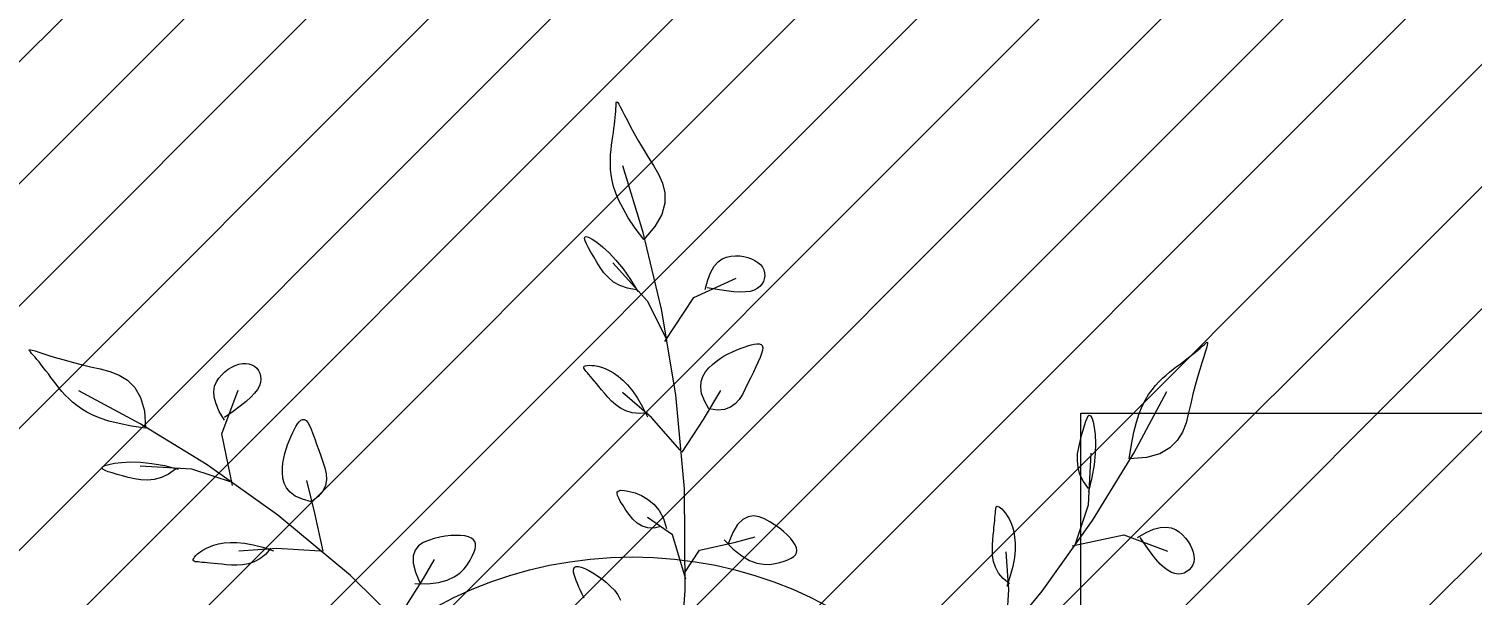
# Model space of a CAD drawing. Header units: centimetres. Extents: x -26724 to 60145, y -23645 to 6771.
# Drawn here: x -14951 to -14844.8, y 1710.5 to 1752.1 of the extents above; entities that cross this region are included whole.
import ezdxf

# ---------------------------------------------------------------- set-up
doc = ezdxf.new("R2010")
doc.units = ezdxf.units.CM
doc.linetypes.add('AUSGEZOGEN', pattern=[0])
doc.linetypes.add('PUNKT2_S9', pattern=[0.35, 0.15, -0.1, 0, -0.1])
doc.layers.add('3.IZGLED 2', color=7, linetype='Continuous', lineweight=9, true_color=0x4a4a4a)
doc.layers.add('4.KOTE', color=88, linetype='Continuous', lineweight=15)
doc.layers.add('Moebel', color=252, linetype='PUNKT2_S9', lineweight=13)
doc.styles.get("Standard").update_dxf_attribs({"font": 'calibri.ttf'})
doc.dimstyles.new('ja 1 50', dxfattribs={"dimtxt": 10, "dimasz": 5, "dimexe": 5, "dimexo": 5, "dimgap": 1, "dimtad": 1, "dimdec": 0, "dimtxsty": 'Standard', "dimblk": 'ARCHTICK', "dimcen": 2.5, "dimclrd": 256, "dimclrt": 7, "dimadec": 0, "dimazin": 0, "dimtfac": 1, "dimtdec": 0, "dimtix": 1, "dimtmove": 1, "dimatfit": 3, "dimldrblk": 'ARCHTICK', "dimfxl": 10, "dimfxlon": 1, "dimlwd": 0, "dimlwe": 9, "dimarcsym": 0})

# ---------------------------------------------------------------- blocks, each defined once
blk = doc.blocks.new('ggggt')
at = {"layer": 'Moebel', "color": 91, "linetype": 'AUSGEZOGEN', "lineweight": 18, "transparency": 33554687}
for p, q in [((1566.55, 2053.68, 13.5), (1566.56, 2053.78, 13.5)), ((1566.56, 2053.78, 13.5), (1566.58, 2053.84, 13.5)), ((1566.58, 2053.84, 13.5), (1566.61, 2053.85, 13.5)), ((1566.61, 2053.85, 13.5), (1566.67, 2053.79, 13.5)), ((1566.67, 2053.79, 13.5), (1566.74, 2053.67, 13.5)), ((1566.46, 2052.45, 13.5), (1566.49, 2052.71, 13.5)), ((1566.49, 2052.71, 13.5), (1566.51, 2052.95, 13.5)), ((1566.51, 2052.95, 13.5), (1566.53, 2053.17, 13.5)), ((1566.53, 2053.17, 13.5), (1566.54, 2053.36, 13.5)), ((1566.54, 2053.36, 13.5), (1566.55, 2053.54, 13.5)), ((1566.55, 2053.54, 13.5), (1566.55, 2053.68, 13.5)), ((1566.74, 2053.67, 13.5), (1566.85, 2053.48, 13.5)), ((1566.85, 2053.48, 13.5), (1566.99, 2053.21, 13.5)), ((1566.99, 2053.21, 13.5), (1567.17, 2052.88, 13.5)), ((1567.17, 2052.88, 13.5), (1567.38, 2052.47, 13.5)), ((1566.3, 2051.29, 13.5), (1566.35, 2051.6, 13.5)), ((1566.35, 2051.6, 13.5), (1566.39, 2051.89, 13.5)), ((1566.39, 2051.89, 13.5), (1566.43, 2052.18, 13.5)), ((1566.43, 2052.18, 13.5), (1566.46, 2052.45, 13.5)), ((1567.38, 2052.47, 13.5), (1567.62, 2052.01, 13.5)), ((1567.62, 2052.01, 13.5), (1567.89, 2051.51, 13.5)), ((1566.18, 2050.32, 13.5), (1566.22, 2050.66, 13.5)), ((1566.22, 2050.66, 13.5), (1566.26, 2050.98, 13.5)), ((1566.26, 2050.98, 13.5), (1566.3, 2051.29, 13.5)), ((1567.89, 2051.51, 13.5), (1568.2, 2050.97, 13.5)), ((1568.2, 2050.97, 13.5), (1568.54, 2050.39, 13.5)), ((1566.13, 2049.63, 13.5), (1566.15, 2049.98, 13.5)), ((1566.13, 2049.26, 13.5), (1566.13, 2049.63, 13.5)), ((1566.15, 2049.98, 13.5), (1566.18, 2050.32, 13.5)), ((1568.54, 2050.39, 13.5), (1568.91, 2049.79, 13.5)), ((1568.91, 2049.79, 13.5), (1569.3, 2049.18, 13.5)), ((1566.14, 2048.88, 13.5), (1566.13, 2049.26, 13.5)), ((1566.18, 2048.48, 13.5), (1566.14, 2048.88, 13.5)), ((1566.25, 2048.07, 13.5), (1566.18, 2048.48, 13.5)), ((1568.54, 2044.24, 13.5), (1567.05, 2049.15, 13.5)), ((1569.3, 2049.18, 13.5), (1569.67, 2048.54, 13.5)), ((1569.67, 2048.54, 13.5), (1569.97, 2047.87, 13.5)), ((1566.36, 2047.62, 13.5), (1566.25, 2048.07, 13.5)), ((1566.52, 2047.13, 13.5), (1566.36, 2047.62, 13.5)), ((1569.97, 2047.87, 13.5), (1570.14, 2047.16, 13.5)), ((1566.75, 2046.6, 13.5), (1566.52, 2047.13, 13.5)), ((1567.06, 2046, 13.5), (1566.75, 2046.6, 13.5)), ((1570.14, 2046.4, 13.5), (1569.91, 2045.58, 13.5)), ((1570.14, 2047.16, 13.5), (1570.14, 2046.4, 13.5)), ((1567.45, 2045.33, 13.5), (1567.06, 2046, 13.5)), ((1567.96, 2044.57, 13.5), (1567.45, 2045.33, 13.5)), ((1569.91, 2045.58, 13.5), (1569.41, 2044.69, 13.5)), ((1568.59, 2043.72, 13.5), (1567.96, 2044.57, 13.5)), ((1569.88, 2038.61, 13.5), (1568.54, 2044.24, 13.5)), ((1569.41, 2044.69, 13.5), (1568.59, 2043.72, 13.5)), ((1564.23, 2043.81, 13.5), (1564.25, 2043.91, 13.5)), ((1564.27, 2043.63, 13.5), (1564.23, 2043.81, 13.5)), ((1564.25, 2043.91, 13.5), (1564.34, 2043.95, 13.5)), ((1564.38, 2043.41, 13.5), (1564.27, 2043.63, 13.5)), ((1564.34, 2043.95, 13.5), (1564.52, 2043.9, 13.5)), ((1564.52, 2043.13, 13.5), (1564.38, 2043.41, 13.5)), ((1564.52, 2043.9, 13.5), (1564.79, 2043.76, 13.5)), ((1564.7, 2042.8, 13.5), (1564.52, 2043.13, 13.5)), ((1564.79, 2043.76, 13.5), (1565.14, 2043.53, 13.5)), ((1565.14, 2043.53, 13.5), (1565.56, 2043.19, 13.5)), ((1565.56, 2043.19, 13.5), (1566.03, 2042.76, 13.5)), ((1568.59, 2043.72, 13.5), (1568.59, 2043.72, 13.5)), ((1564.91, 2042.45, 13.5), (1564.7, 2042.8, 13.5)), ((1565.13, 2042.06, 13.5), (1564.91, 2042.45, 13.5)), ((1565.37, 2041.67, 13.5), (1565.13, 2042.06, 13.5)), ((1566.03, 2042.76, 13.5), (1566.54, 2042.22, 13.5)), ((1568.86, 2039.2, 13.5), (1566.32, 2042.02, 13.5)), ((1566.54, 2042.22, 13.5), (1567.08, 2041.57, 13.5)), ((1573.77, 2041.77, 13.5), (1574.05, 2042.08, 13.5)), ((1574.05, 2042.08, 13.5), (1574.35, 2042.3, 13.5)), ((1574.35, 2042.3, 13.5), (1574.67, 2042.44, 13.5)), ((1574.67, 2042.44, 13.5), (1574.99, 2042.51, 13.5)), ((1574.99, 2042.51, 13.5), (1575.32, 2042.54, 13.5)), ((1575.32, 2042.54, 13.5), (1575.64, 2042.53, 13.5)), ((1575.64, 2042.53, 13.5), (1575.94, 2042.49, 13.5)), ((1575.94, 2042.49, 13.5), (1576.24, 2042.42, 13.5)), ((1576.24, 2042.42, 13.5), (1576.51, 2042.32, 13.5)), ((1576.51, 2042.32, 13.5), (1576.76, 2042.2, 13.5)), ((1576.76, 2042.2, 13.5), (1576.98, 2042.05, 13.5)), ((1576.98, 2042.05, 13.5), (1577.16, 2041.89, 13.5)), ((1565.65, 2041.29, 13.5), (1565.37, 2041.67, 13.5)), ((1565.98, 2040.93, 13.5), (1565.65, 2041.29, 13.5)), ((1567.08, 2041.57, 13.5), (1567.62, 2040.79, 13.5)), ((1573.29, 2040.76, 13.5), (1573.51, 2041.33, 13.5)), ((1573.51, 2041.33, 13.5), (1573.77, 2041.77, 13.5)), ((1577.16, 2041.89, 13.5), (1577.31, 2041.7, 13.5)), ((1577.31, 2041.7, 13.5), (1577.41, 2041.5, 13.5)), ((1577.41, 2041.5, 13.5), (1577.47, 2041.29, 13.5)), ((1577.48, 2041.07, 13.5), (1577.45, 2040.85, 13.5)), ((1577.47, 2041.29, 13.5), (1577.48, 2041.07, 13.5)), ((1566.37, 2040.6, 13.5), (1565.98, 2040.93, 13.5)), ((1566.83, 2040.34, 13.5), (1566.37, 2040.6, 13.5)), ((1567.38, 2040.15, 13.5), (1566.83, 2040.34, 13.5)), ((1568.02, 2040.04, 13.5), (1567.38, 2040.15, 13.5)), ((1567.62, 2040.79, 13.5), (1568.16, 2039.9, 13.5)), ((1572.26, 2039.48, 13.5), (1575.37, 2040.9, 13.5)), ((1573.11, 2040.05, 13.5), (1573.29, 2040.76, 13.5)), ((1573.99, 2040.05, 13.5), (1573.25, 2040.19, 13.5)), ((1574.64, 2039.95, 13.5), (1573.99, 2040.05, 13.5)), ((1575.2, 2039.89, 13.5), (1574.64, 2039.95, 13.5)), ((1575.67, 2039.86, 13.5), (1575.2, 2039.89, 13.5)), ((1576.41, 2039.92, 13.5), (1576.08, 2039.88, 13.5)), ((1576.7, 2040.01, 13.5), (1576.41, 2039.92, 13.5)), ((1576.93, 2040.12, 13.5), (1576.7, 2040.01, 13.5)), ((1577.12, 2040.27, 13.5), (1576.93, 2040.12, 13.5)), ((1577.27, 2040.45, 13.5), (1577.12, 2040.27, 13.5)), ((1577.38, 2040.64, 13.5), (1577.27, 2040.45, 13.5)), ((1577.45, 2040.85, 13.5), (1577.38, 2040.64, 13.5)), ((1570.28, 2036.37, 13.5), (1568.86, 2039.2, 13.5)), ((1570.13, 2036.23, 13.5), (1572.26, 2039.48, 13.5)), ((1576.08, 2039.88, 13.5), (1575.67, 2039.86, 13.5)), ((1570.94, 2032.32, 13.5), (1569.88, 2038.61, 13.5)), ((1575.39, 2035.61, 13.5), (1575.68, 2035.73, 13.5)), ((1575.68, 2035.73, 13.5), (1575.96, 2035.83, 13.5)), ((1575.96, 2035.83, 13.5), (1576.23, 2035.92, 13.5)), ((1576.23, 2035.92, 13.5), (1576.48, 2036, 13.5)), ((1576.48, 2036, 13.5), (1576.71, 2036.05, 13.5)), ((1576.71, 2036.05, 13.5), (1576.91, 2036.07, 13.5)), ((1576.91, 2036.07, 13.5), (1577.08, 2036.06, 13.5)), ((1577.08, 2036.06, 13.5), (1577.21, 2036.02, 13.5)), ((1577.21, 2036.02, 13.5), (1577.29, 2035.93, 13.5)), ((1577.29, 2035.93, 13.5), (1577.33, 2035.78, 13.5)), ((1577.33, 2035.78, 13.5), (1577.31, 2035.59, 13.5)), ((1609.34, 2035.61, 13.5), (1609.51, 2035.75, 13.5)), ((1609.51, 2035.75, 13.5), (1609.66, 2035.88, 13.5)), ((1609.66, 2035.88, 13.5), (1609.79, 2036, 13.5)), ((1609.79, 2036, 13.5), (1609.89, 2036.1, 13.5)), ((1609.96, 2035.75, 13.5), (1609.87, 2035.46, 13.5)), ((1609.89, 2036.1, 13.5), (1609.97, 2036.16, 13.5)), ((1610.02, 2035.96, 13.5), (1609.96, 2035.75, 13.5)), ((1609.97, 2036.16, 13.5), (1610.02, 2036.19, 13.5)), ((1610.02, 2036.19, 13.5), (1610.05, 2036.17, 13.5)), ((1610.05, 2036.1, 13.5), (1610.02, 2035.96, 13.5)), ((1610.05, 2036.17, 13.5), (1610.05, 2036.1, 13.5)), ((1523.38, 2035.6, 13.5), (1523.4, 2035.63, 13.5)), ((1523.41, 2035.54, 13.5), (1523.38, 2035.6, 13.5)), ((1523.4, 2035.63, 13.5), (1523.48, 2035.63, 13.5)), ((1523.48, 2035.47, 13.5), (1523.41, 2035.54, 13.5)), ((1523.48, 2035.63, 13.5), (1523.61, 2035.6, 13.5)), ((1523.57, 2035.36, 13.5), (1523.48, 2035.47, 13.5)), ((1523.69, 2035.24, 13.5), (1523.57, 2035.36, 13.5)), ((1523.61, 2035.6, 13.5), (1523.82, 2035.54, 13.5)), ((1523.82, 2035.09, 13.5), (1523.69, 2035.24, 13.5)), ((1523.82, 2035.54, 13.5), (1524.11, 2035.45, 13.5)), ((1523.96, 2034.92, 13.5), (1523.82, 2035.09, 13.5)), ((1524.12, 2034.73, 13.5), (1523.96, 2034.92, 13.5)), ((1524.11, 2035.45, 13.5), (1524.48, 2035.33, 13.5)), ((1524.28, 2034.53, 13.5), (1524.12, 2034.73, 13.5)), ((1524.48, 2035.33, 13.5), (1524.91, 2035.19, 13.5)), ((1524.91, 2035.19, 13.5), (1525.41, 2035.04, 13.5)), ((1525.41, 2035.04, 13.5), (1525.96, 2034.88, 13.5)), ((1525.96, 2034.88, 13.5), (1526.56, 2034.71, 13.5)), ((1526.56, 2034.71, 13.5), (1527.21, 2034.55, 13.5)), ((1538.81, 2034.56, 13.5), (1539.07, 2034.62, 13.5)), ((1539.07, 2034.62, 13.5), (1539.32, 2034.63, 13.5)), ((1539.32, 2034.63, 13.5), (1539.55, 2034.6, 13.5)), ((1539.55, 2034.6, 13.5), (1539.77, 2034.53, 13.5)), ((1573.64, 2034.54, 13.5), (1573.92, 2034.77, 13.5)), ((1573.92, 2034.77, 13.5), (1574.21, 2034.98, 13.5)), ((1574.21, 2034.98, 13.5), (1574.5, 2035.17, 13.5)), ((1574.5, 2035.17, 13.5), (1574.8, 2035.33, 13.5)), ((1574.8, 2035.33, 13.5), (1575.1, 2035.48, 13.5)), ((1575.1, 2035.48, 13.5), (1575.39, 2035.61, 13.5)), ((1577, 2034.73, 13.5), (1576.83, 2034.38, 13.5)), ((1577.14, 2035.06, 13.5), (1577, 2034.73, 13.5)), ((1577.24, 2035.35, 13.5), (1577.14, 2035.06, 13.5)), ((1577.31, 2035.59, 13.5), (1577.24, 2035.35, 13.5)), ((1607.77, 2034.39, 13.5), (1608.03, 2034.58, 13.5)), ((1608.03, 2034.58, 13.5), (1608.27, 2034.77, 13.5)), ((1608.27, 2034.77, 13.5), (1608.51, 2034.95, 13.5)), ((1608.51, 2034.95, 13.5), (1608.74, 2035.13, 13.5)), ((1608.74, 2035.13, 13.5), (1608.96, 2035.3, 13.5)), ((1608.96, 2035.3, 13.5), (1609.16, 2035.46, 13.5)), ((1609.16, 2035.46, 13.5), (1609.34, 2035.61, 13.5)), ((1609.62, 2034.66, 13.5), (1609.47, 2034.17, 13.5)), ((1609.76, 2035.1, 13.5), (1609.62, 2034.66, 13.5)), ((1609.87, 2035.46, 13.5), (1609.76, 2035.1, 13.5)), ((1524.45, 2034.31, 13.5), (1524.28, 2034.53, 13.5)), ((1524.62, 2034.09, 13.5), (1524.45, 2034.31, 13.5)), ((1524.8, 2033.85, 13.5), (1524.62, 2034.09, 13.5)), ((1524.99, 2033.6, 13.5), (1524.8, 2033.85, 13.5)), ((1525.18, 2033.35, 13.5), (1524.99, 2033.6, 13.5)), ((1527.21, 2034.55, 13.5), (1527.89, 2034.38, 13.5)), ((1527.89, 2034.38, 13.5), (1528.6, 2034.23, 13.5)), ((1528.6, 2034.23, 13.5), (1529.31, 2034.04, 13.5)), ((1529.31, 2034.04, 13.5), (1530, 2033.77, 13.5)), ((1530, 2033.77, 13.5), (1530.62, 2033.39, 13.5)), ((1537.16, 2033.26, 13.5), (1537.34, 2033.54, 13.5)), ((1537.34, 2033.54, 13.5), (1537.55, 2033.78, 13.5)), ((1537.55, 2033.78, 13.5), (1537.78, 2034, 13.5)), ((1537.78, 2034, 13.5), (1538.03, 2034.19, 13.5)), ((1538.03, 2034.19, 13.5), (1538.29, 2034.35, 13.5)), ((1538.29, 2034.35, 13.5), (1538.55, 2034.47, 13.5)), ((1538.55, 2034.47, 13.5), (1538.81, 2034.56, 13.5)), ((1539.77, 2034.53, 13.5), (1539.96, 2034.42, 13.5)), ((1539.96, 2034.42, 13.5), (1540.12, 2034.28, 13.5)), ((1540.12, 2034.28, 13.5), (1540.26, 2034.1, 13.5)), ((1540.26, 2034.1, 13.5), (1540.36, 2033.91, 13.5)), ((1540.36, 2033.91, 13.5), (1540.41, 2033.69, 13.5)), ((1540.41, 2033.69, 13.5), (1540.43, 2033.46, 13.5)), ((1564.17, 2034.34, 13.5), (1564.19, 2034.38, 13.5)), ((1564.19, 2034.28, 13.5), (1564.17, 2034.34, 13.5)), ((1564.19, 2034.38, 13.5), (1564.23, 2034.42, 13.5)), ((1564.22, 2034.21, 13.5), (1564.19, 2034.28, 13.5)), ((1564.28, 2034.13, 13.5), (1564.22, 2034.21, 13.5)), ((1564.23, 2034.42, 13.5), (1564.31, 2034.45, 13.5)), ((1564.36, 2034.04, 13.5), (1564.28, 2034.13, 13.5)), ((1564.31, 2034.45, 13.5), (1564.42, 2034.47, 13.5)), ((1564.45, 2033.93, 13.5), (1564.36, 2034.04, 13.5)), ((1564.42, 2034.47, 13.5), (1564.58, 2034.49, 13.5)), ((1564.55, 2033.81, 13.5), (1564.45, 2033.93, 13.5)), ((1564.67, 2033.67, 13.5), (1564.55, 2033.81, 13.5)), ((1564.58, 2034.49, 13.5), (1564.76, 2034.48, 13.5)), ((1564.8, 2033.51, 13.5), (1564.67, 2033.67, 13.5)), ((1564.76, 2034.48, 13.5), (1564.97, 2034.46, 13.5)), ((1564.97, 2034.46, 13.5), (1565.21, 2034.42, 13.5)), ((1565.21, 2034.42, 13.5), (1565.47, 2034.34, 13.5)), ((1565.47, 2034.34, 13.5), (1565.75, 2034.24, 13.5)), ((1565.75, 2034.24, 13.5), (1566.05, 2034.1, 13.5)), ((1566.05, 2034.1, 13.5), (1566.37, 2033.92, 13.5)), ((1566.37, 2033.92, 13.5), (1566.7, 2033.69, 13.5)), ((1566.7, 2033.69, 13.5), (1567.04, 2033.4, 13.5)), ((1572.81, 2033.3, 13.5), (1572.93, 2033.67, 13.5)), ((1572.93, 2033.67, 13.5), (1573.12, 2034, 13.5)), ((1573.12, 2034, 13.5), (1573.36, 2034.29, 13.5)), ((1573.36, 2034.29, 13.5), (1573.64, 2034.54, 13.5)), ((1576.45, 2033.59, 13.5), (1576.25, 2033.18, 13.5)), ((1576.65, 2033.99, 13.5), (1576.45, 2033.59, 13.5)), ((1576.83, 2034.38, 13.5), (1576.65, 2033.99, 13.5)), ((1606.47, 2033.28, 13.5), (1606.73, 2033.54, 13.5)), ((1606.73, 2033.54, 13.5), (1606.99, 2033.77, 13.5)), ((1606.99, 2033.77, 13.5), (1607.25, 2033.99, 13.5)), ((1607.25, 2033.99, 13.5), (1607.52, 2034.2, 13.5)), ((1607.52, 2034.2, 13.5), (1607.77, 2034.39, 13.5)), ((1609.31, 2033.62, 13.5), (1609.14, 2033.01, 13.5)), ((1609.47, 2034.17, 13.5), (1609.31, 2033.62, 13.5)), ((1525.38, 2033.09, 13.5), (1525.18, 2033.35, 13.5)), ((1525.58, 2032.83, 13.5), (1525.38, 2033.09, 13.5)), ((1525.8, 2032.57, 13.5), (1525.58, 2032.83, 13.5)), ((1526.04, 2032.3, 13.5), (1525.8, 2032.57, 13.5)), ((1531.56, 2030.19, 13.5), (1527.03, 2032.61, 13.5)), ((1530.62, 2033.39, 13.5), (1531.16, 2032.86, 13.5)), ((1531.16, 2032.86, 13.5), (1531.58, 2032.12, 13.5)), ((1536.98, 2032.57, 13.5), (1537.03, 2032.94, 13.5)), ((1537, 2032.14, 13.5), (1536.98, 2032.57, 13.5)), ((1537.03, 2032.94, 13.5), (1537.16, 2033.26, 13.5)), ((1537.55, 2029.46, 13.5), (1538.75, 2032.67, 13.5)), ((1540.18, 2032.71, 13.5), (1539.97, 2032.44, 13.5)), ((1540.32, 2032.97, 13.5), (1540.18, 2032.71, 13.5)), ((1540.4, 2033.22, 13.5), (1540.32, 2032.97, 13.5)), ((1540.43, 2033.46, 13.5), (1540.4, 2033.22, 13.5)), ((1564.94, 2033.34, 13.5), (1564.8, 2033.51, 13.5)), ((1565.1, 2033.14, 13.5), (1564.94, 2033.34, 13.5)), ((1565.28, 2032.93, 13.5), (1565.1, 2033.14, 13.5)), ((1565.48, 2032.69, 13.5), (1565.28, 2032.93, 13.5)), ((1565.7, 2032.43, 13.5), (1565.48, 2032.69, 13.5)), ((1569.15, 2030.65, 13.5), (1567.03, 2032.48, 13.5)), ((1567.04, 2033.4, 13.5), (1567.39, 2033.04, 13.5)), ((1567.39, 2033.04, 13.5), (1567.75, 2032.6, 13.5)), ((1567.75, 2032.6, 13.5), (1568.12, 2032.07, 13.5)), ((1572.77, 2032.88, 13.5), (1572.81, 2033.3, 13.5)), ((1572.84, 2032.41, 13.5), (1572.77, 2032.88, 13.5)), ((1572.97, 2030.51, 13.5), (1574.25, 2032.63, 13.5)), ((1576.05, 2032.76, 13.5), (1575.84, 2032.35, 13.5)), ((1576.25, 2033.18, 13.5), (1576.05, 2032.76, 13.5)), ((1604.62, 2028.02, 13.5), (1607.04, 2032.55, 13.5)), ((1605.71, 2032.34, 13.5), (1605.96, 2032.69, 13.5)), ((1605.96, 2032.69, 13.5), (1606.21, 2033, 13.5)), ((1606.21, 2033, 13.5), (1606.47, 2033.28, 13.5)), ((1609.14, 2033.01, 13.5), (1608.97, 2032.37, 13.5)), ((1526.3, 2032.04, 13.5), (1526.04, 2032.3, 13.5)), ((1526.58, 2031.78, 13.5), (1526.3, 2032.04, 13.5)), ((1526.89, 2031.53, 13.5), (1526.58, 2031.78, 13.5)), ((1527.23, 2031.28, 13.5), (1526.89, 2031.53, 13.5)), ((1531.58, 2032.12, 13.5), (1531.86, 2031.13, 13.5)), ((1537.13, 2031.66, 13.5), (1537, 2032.14, 13.5)), ((1537.37, 2031.1, 13.5), (1537.13, 2031.66, 13.5)), ((1538.9, 2031.48, 13.5), (1538.38, 2031.09, 13.5)), ((1539.34, 2031.83, 13.5), (1538.9, 2031.48, 13.5)), ((1539.69, 2032.15, 13.5), (1539.34, 2031.83, 13.5)), ((1539.97, 2032.44, 13.5), (1539.69, 2032.15, 13.5)), ((1565.94, 2032.14, 13.5), (1565.7, 2032.43, 13.5)), ((1566.21, 2031.85, 13.5), (1565.94, 2032.14, 13.5)), ((1566.52, 2031.58, 13.5), (1566.21, 2031.85, 13.5)), ((1566.87, 2031.33, 13.5), (1566.52, 2031.58, 13.5)), ((1568.12, 2032.07, 13.5), (1568.49, 2031.44, 13.5)), ((1568.49, 2031.44, 13.5), (1568.86, 2030.71, 13.5)), ((1571.57, 2025.41, 13.5), (1570.94, 2032.32, 13.5)), ((1573.04, 2031.88, 13.5), (1572.84, 2032.41, 13.5)), ((1573.38, 2031.28, 13.5), (1573.04, 2031.88, 13.5)), ((1575.31, 2031.65, 13.5), (1574.96, 2031.4, 13.5)), ((1575.6, 2031.97, 13.5), (1575.31, 2031.65, 13.5)), ((1575.84, 2032.35, 13.5), (1575.6, 2031.97, 13.5)), ((1605.02, 2030.95, 13.5), (1605.24, 2031.49, 13.5)), ((1605.24, 2031.49, 13.5), (1605.47, 2031.95, 13.5)), ((1605.47, 2031.95, 13.5), (1605.71, 2032.34, 13.5)), ((1608.81, 2031.69, 13.5), (1608.65, 2030.98, 13.5)), ((1608.97, 2032.37, 13.5), (1608.81, 2031.69, 13.5)), ((1527.62, 2031.04, 13.5), (1527.23, 2031.28, 13.5)), ((1528.08, 2030.82, 13.5), (1527.62, 2031.04, 13.5)), ((1528.62, 2030.6, 13.5), (1528.08, 2030.82, 13.5)), ((1529.26, 2030.39, 13.5), (1528.62, 2030.6, 13.5)), ((1530.02, 2030.2, 13.5), (1529.26, 2030.39, 13.5)), ((1531.86, 2031.13, 13.5), (1531.95, 2029.86, 13.5)), ((1537.75, 2030.46, 13.5), (1537.37, 2031.1, 13.5)), ((1538.38, 2031.09, 13.5), (1537.75, 2030.66, 13.5)), ((1543.12, 2030.18, 13.5), (1543.25, 2030.34, 13.5)), ((1543.25, 2030.34, 13.5), (1543.37, 2030.45, 13.5)), ((1543.37, 2030.45, 13.5), (1543.5, 2030.51, 13.5)), ((1543.5, 2030.51, 13.5), (1543.62, 2030.5, 13.5)), ((1543.62, 2030.5, 13.5), (1543.75, 2030.43, 13.5)), ((1543.75, 2030.43, 13.5), (1543.87, 2030.28, 13.5)), ((1567.27, 2031.13, 13.5), (1566.87, 2031.33, 13.5)), ((1567.73, 2030.99, 13.5), (1567.27, 2031.13, 13.5)), ((1568.26, 2030.94, 13.5), (1567.73, 2030.99, 13.5)), ((1568.86, 2030.99, 13.5), (1568.26, 2030.94, 13.5)), ((1571.27, 2028.24, 13.5), (1569.15, 2030.65, 13.5)), ((1571.41, 2028.1, 13.5), (1572.97, 2030.51, 13.5)), ((1574.01, 2031.19, 13.5), (1573.38, 2031.28, 13.5)), ((1573.38, 2031.28, 13.5), (1573.38, 2031.28, 13.5)), ((1574.53, 2031.24, 13.5), (1574.01, 2031.19, 13.5)), ((1574.96, 2031.4, 13.5), (1574.53, 2031.24, 13.5)), ((1600.99, 2030.07, 13.5), (1601.09, 2030.37, 13.5)), ((1601.09, 2030.37, 13.5), (1601.18, 2030.61, 13.5)), ((1601.18, 2030.61, 13.5), (1601.27, 2030.76, 13.5)), ((1601.27, 2030.76, 13.5), (1601.35, 2030.82, 13.5)), ((1601.35, 2030.82, 13.5), (1601.44, 2030.78, 13.5)), ((1601.44, 2030.78, 13.5), (1601.53, 2030.62, 13.5)), ((1601.53, 2030.62, 13.5), (1601.63, 2030.33, 13.5)), ((1604.82, 2030.31, 13.5), (1605.02, 2030.95, 13.5)), ((1608.65, 2030.98, 13.5), (1608.46, 2030.26, 13.5)), ((1530.91, 2030.02, 13.5), (1530.02, 2030.2, 13.5)), ((1531.95, 2029.86, 13.5), (1530.91, 2030.02, 13.5)), ((1536.49, 2027.16, 13.5), (1531.56, 2030.19, 13.5)), ((1531.95, 2029.86, 13.5), (1531.95, 2029.86, 13.5)), ((1538.35, 2025.66, 13.5), (1537.55, 2029.46, 13.5)), ((1542.62, 2029.22, 13.5), (1542.75, 2029.5, 13.5)), ((1542.75, 2029.5, 13.5), (1542.87, 2029.75, 13.5)), ((1542.87, 2029.75, 13.5), (1543, 2029.98, 13.5)), ((1543, 2029.98, 13.5), (1543.12, 2030.18, 13.5)), ((1543.87, 2030.28, 13.5), (1544, 2030.06, 13.5)), ((1544, 2030.06, 13.5), (1544.13, 2029.78, 13.5)), ((1544.13, 2029.78, 13.5), (1544.26, 2029.45, 13.5)), ((1544.26, 2029.45, 13.5), (1544.39, 2029.08, 13.5)), ((1600.67, 2028.89, 13.5), (1600.78, 2029.32, 13.5)), ((1600.78, 2029.32, 13.5), (1600.89, 2029.72, 13.5)), ((1600.89, 2029.72, 13.5), (1600.99, 2030.07, 13.5)), ((1601.63, 2030.33, 13.5), (1601.71, 2029.92, 13.5)), ((1601.71, 2029.92, 13.5), (1601.78, 2029.39, 13.5)), ((1601.78, 2029.39, 13.5), (1601.8, 2028.75, 13.5)), ((1604.45, 2028.66, 13.5), (1604.62, 2029.56, 13.5)), ((1604.62, 2029.56, 13.5), (1604.82, 2030.31, 13.5)), ((1608.2, 2029.58, 13.5), (1607.82, 2028.95, 13.5)), ((1608.46, 2030.26, 13.5), (1608.2, 2029.58, 13.5)), ((1542.19, 2028, 13.5), (1542.28, 2028.32, 13.5)), ((1542.28, 2028.32, 13.5), (1542.39, 2028.64, 13.5)), ((1542.39, 2028.64, 13.5), (1542.5, 2028.94, 13.5)), ((1542.5, 2028.94, 13.5), (1542.62, 2029.22, 13.5)), ((1544.39, 2029.08, 13.5), (1544.53, 2028.68, 13.5)), ((1544.53, 2028.68, 13.5), (1544.68, 2028.26, 13.5)), ((1544.68, 2028.26, 13.5), (1544.83, 2027.83, 13.5)), ((1600.49, 2027.97, 13.5), (1600.57, 2028.44, 13.5)), ((1600.57, 2028.44, 13.5), (1600.67, 2028.89, 13.5)), ((1601.8, 2028.75, 13.5), (1601.78, 2028, 13.5)), ((1604.29, 2027.62, 13.5), (1604.45, 2028.66, 13.5)), ((1607.28, 2028.42, 13.5), (1606.54, 2027.99, 13.5)), ((1607.82, 2028.95, 13.5), (1607.28, 2028.42, 13.5)), ((1528.96, 2027.11, 13.5), (1529.24, 2027.2, 13.5)), ((1529.24, 2027.2, 13.5), (1529.66, 2027.29, 13.5)), ((1529.66, 2027.29, 13.5), (1530.19, 2027.35, 13.5)), ((1530.19, 2027.35, 13.5), (1530.83, 2027.38, 13.5)), ((1530.83, 2027.38, 13.5), (1531.57, 2027.36, 13.5)), ((1531.57, 2027.36, 13.5), (1532.41, 2027.27, 13.5)), ((1532.41, 2027.27, 13.5), (1533.34, 2027.11, 13.5)), ((1541.68, 2023.46, 13.5), (1536.49, 2027.16, 13.5)), ((1542.02, 2026.94, 13.5), (1542.05, 2027.31, 13.5)), ((1542.05, 2027.31, 13.5), (1542.11, 2027.66, 13.5)), ((1542.11, 2027.66, 13.5), (1542.19, 2028, 13.5)), ((1544.83, 2027.83, 13.5), (1544.99, 2027.39, 13.5)), ((1544.99, 2027.39, 13.5), (1545.12, 2026.95, 13.5)), ((1600.47, 2027.48, 13.5), (1600.49, 2027.97, 13.5)), ((1600.52, 2026.98, 13.5), (1600.47, 2027.48, 13.5)), ((1601.28, 2024.22, 13.5), (1601.48, 2028.02, 13.5)), ((1601.7, 2027.16, 13.5), (1601.54, 2026.23, 13.5)), ((1601.59, 2023.09, 13.5), (1604.62, 2028.02, 13.5)), ((1601.78, 2028, 13.5), (1601.7, 2027.16, 13.5)), ((1605.56, 2027.72, 13.5), (1604.29, 2027.62, 13.5)), ((1604.29, 2027.62, 13.5), (1604.29, 2027.62, 13.5)), ((1606.54, 2027.99, 13.5), (1605.56, 2027.72, 13.5)), ((1528.75, 2026.93, 13.5), (1528.79, 2027.02, 13.5)), ((1528.81, 2026.84, 13.5), (1528.75, 2026.93, 13.5)), ((1528.79, 2027.02, 13.5), (1528.96, 2027.11, 13.5)), ((1528.97, 2026.75, 13.5), (1528.81, 2026.84, 13.5)), ((1529.2, 2026.66, 13.5), (1528.97, 2026.75, 13.5)), ((1529.5, 2026.57, 13.5), (1529.2, 2026.66, 13.5)), ((1529.86, 2026.47, 13.5), (1529.5, 2026.57, 13.5)), ((1530.25, 2026.36, 13.5), (1529.86, 2026.47, 13.5)), ((1530.68, 2026.24, 13.5), (1530.25, 2026.36, 13.5)), ((1531.13, 2026.14, 13.5), (1530.68, 2026.24, 13.5)), ((1531.6, 2026.07, 13.5), (1531.13, 2026.14, 13.5)), ((1535.35, 2026.86, 13.5), (1531.55, 2027.06, 13.5)), ((1532.59, 2026.09, 13.5), (1532.09, 2026.05, 13.5)), ((1533.11, 2026.23, 13.5), (1532.59, 2026.09, 13.5)), ((1533.63, 2026.48, 13.5), (1533.11, 2026.23, 13.5)), ((1533.34, 2027.11, 13.5), (1534.35, 2026.86, 13.5)), ((1534.15, 2026.86, 13.5), (1533.63, 2026.48, 13.5)), ((1538.35, 2025.86, 13.5), (1535.35, 2026.86, 13.5)), ((1542.01, 2026.57, 13.5), (1542.02, 2026.94, 13.5)), ((1542.04, 2026.19, 13.5), (1542.01, 2026.57, 13.5)), ((1542.13, 2025.83, 13.5), (1542.04, 2026.19, 13.5)), ((1545.12, 2026.95, 13.5), (1545.22, 2026.51, 13.5)), ((1545.22, 2026.51, 13.5), (1545.25, 2026.08, 13.5)), ((1600.66, 2026.47, 13.5), (1600.52, 2026.98, 13.5)), ((1600.91, 2025.95, 13.5), (1600.66, 2026.47, 13.5)), ((1601.54, 2026.23, 13.5), (1601.28, 2025.22, 13.5)), ((1532.09, 2026.05, 13.5), (1531.6, 2026.07, 13.5)), ((1542.31, 2025.48, 13.5), (1542.13, 2025.83, 13.5)), ((1542.58, 2025.16, 13.5), (1542.31, 2025.48, 13.5)), ((1542.96, 2024.87, 13.5), (1542.58, 2025.16, 13.5)), ((1544.4, 2023.62, 13.5), (1543.8, 2026.02, 13.5)), ((1544.99, 2025.24, 13.5), (1544.65, 2024.84, 13.5)), ((1545.18, 2025.65, 13.5), (1544.99, 2025.24, 13.5)), ((1545.25, 2026.08, 13.5), (1545.18, 2025.65, 13.5)), ((1566.62, 2025.07, 13.5), (1566.64, 2025.19, 13.5)), ((1566.65, 2024.91, 13.5), (1566.62, 2025.07, 13.5)), ((1566.64, 2025.19, 13.5), (1566.74, 2025.26, 13.5)), ((1566.74, 2025.26, 13.5), (1566.91, 2025.3, 13.5)), ((1566.91, 2025.3, 13.5), (1567.18, 2025.28, 13.5)), ((1567.18, 2025.28, 13.5), (1567.53, 2025.22, 13.5)), ((1567.53, 2025.22, 13.5), (1567.95, 2025.11, 13.5)), ((1567.95, 2025.11, 13.5), (1568.41, 2024.92, 13.5)), ((1571.64, 2017.94, 13.5), (1571.57, 2025.41, 13.5)), ((1601.28, 2025.42, 13.5), (1600.91, 2025.95, 13.5)), ((1543.48, 2024.64, 13.5), (1542.96, 2024.87, 13.5)), ((1544.15, 2024.46, 13.5), (1543.48, 2024.64, 13.5)), ((1544.65, 2024.84, 13.5), (1544.15, 2024.46, 13.5)), ((1544.15, 2024.46, 13.5), (1544.15, 2024.46, 13.5)), ((1566.74, 2024.71, 13.5), (1566.65, 2024.91, 13.5)), ((1566.88, 2024.46, 13.5), (1566.74, 2024.71, 13.5)), ((1567.06, 2024.17, 13.5), (1566.88, 2024.46, 13.5)), ((1567.27, 2023.85, 13.5), (1567.06, 2024.17, 13.5)), ((1568.41, 2024.92, 13.5), (1568.87, 2024.65, 13.5)), ((1568.87, 2024.65, 13.5), (1569.32, 2024.29, 13.5)), ((1569.32, 2024.29, 13.5), (1569.72, 2023.82, 13.5)), ((1594.47, 2023.88, 13.5), (1594.48, 2023.98, 13.5)), ((1594.48, 2023.98, 13.5), (1594.5, 2024.06, 13.5)), ((1594.5, 2024.06, 13.5), (1594.53, 2024.11, 13.5)), ((1594.53, 2024.11, 13.5), (1594.57, 2024.13, 13.5)), ((1594.57, 2024.13, 13.5), (1594.63, 2024.12, 13.5)), ((1594.63, 2024.12, 13.5), (1594.71, 2024.09, 13.5)), ((1594.71, 2024.09, 13.5), (1594.81, 2024.02, 13.5)), ((1594.81, 2024.02, 13.5), (1594.92, 2023.93, 13.5)), ((1600.28, 2021.22, 13.5), (1601.28, 2024.22, 13.5)), ((1547.01, 2019.03, 13.5), (1541.68, 2023.46, 13.5)), ((1545, 2020.82, 13.5), (1544.4, 2023.62, 13.5)), ((1567.51, 2023.51, 13.5), (1567.27, 2023.85, 13.5)), ((1567.79, 2023.18, 13.5), (1567.51, 2023.51, 13.5)), ((1568.11, 2022.89, 13.5), (1567.79, 2023.18, 13.5)), ((1570.7, 2022.02, 13.5), (1568.86, 2023.29, 13.5)), ((1569.72, 2023.82, 13.5), (1570.04, 2023.23, 13.5)), ((1570.04, 2023.23, 13.5), (1570.26, 2022.5, 13.5)), ((1575.87, 2023.16, 13.5), (1575.49, 2022.78, 13.5)), ((1576.26, 2023.36, 13.5), (1575.87, 2023.16, 13.5)), ((1576.66, 2023.41, 13.5), (1576.26, 2023.36, 13.5)), ((1577.07, 2023.34, 13.5), (1576.66, 2023.41, 13.5)), ((1577.46, 2023.19, 13.5), (1577.07, 2023.34, 13.5)), ((1577.85, 2022.99, 13.5), (1577.46, 2023.19, 13.5)), ((1578.21, 2022.77, 13.5), (1577.85, 2022.99, 13.5)), ((1594.37, 2022.85, 13.5), (1594.39, 2023.08, 13.5)), ((1594.39, 2023.08, 13.5), (1594.41, 2023.28, 13.5)), ((1594.41, 2023.28, 13.5), (1594.43, 2023.46, 13.5)), ((1594.43, 2023.46, 13.5), (1594.44, 2023.62, 13.5)), ((1594.44, 2023.62, 13.5), (1594.45, 2023.76, 13.5)), ((1594.45, 2023.76, 13.5), (1594.47, 2023.88, 13.5)), ((1594.92, 2023.93, 13.5), (1595.05, 2023.79, 13.5)), ((1595.05, 2023.79, 13.5), (1595.18, 2023.63, 13.5)), ((1595.18, 2023.63, 13.5), (1595.32, 2023.43, 13.5)), ((1595.32, 2023.43, 13.5), (1595.45, 2023.19, 13.5)), ((1595.45, 2023.19, 13.5), (1595.58, 2022.92, 13.5)), ((1595.58, 2022.92, 13.5), (1595.69, 2022.61, 13.5)), ((1597.89, 2017.89, 13.5), (1601.59, 2023.09, 13.5)), ((1553.58, 2021.85, 13.5), (1553.16, 2021.75, 13.5)), ((1553.99, 2021.92, 13.5), (1553.58, 2021.85, 13.5)), ((1554.39, 2021.97, 13.5), (1553.99, 2021.92, 13.5)), ((1554.77, 2021.98, 13.5), (1554.39, 2021.97, 13.5)), ((1555.11, 2021.97, 13.5), (1554.77, 2021.98, 13.5)), ((1555.43, 2021.94, 13.5), (1555.11, 2021.97, 13.5)), ((1555.69, 2021.87, 13.5), (1555.43, 2021.94, 13.5)), ((1555.91, 2021.79, 13.5), (1555.69, 2021.87, 13.5)), ((1568.48, 2022.66, 13.5), (1568.11, 2022.89, 13.5)), ((1568.88, 2022.53, 13.5), (1568.48, 2022.66, 13.5)), ((1569.34, 2022.51, 13.5), (1568.88, 2022.53, 13.5)), ((1569.84, 2022.64, 13.5), (1569.34, 2022.51, 13.5)), ((1571.69, 2018.77, 13.5), (1570.7, 2022.02, 13.5)), ((1575.13, 2022.2, 13.5), (1574.79, 2021.37, 13.5)), ((1575.49, 2022.78, 13.5), (1575.13, 2022.2, 13.5)), ((1575.23, 2021.46, 13.5), (1576.78, 2021.88, 13.5)), ((1578.55, 2022.53, 13.5), (1578.21, 2022.77, 13.5)), ((1578.87, 2022.27, 13.5), (1578.55, 2022.53, 13.5)), ((1579.14, 2022.02, 13.5), (1578.87, 2022.27, 13.5)), ((1579.38, 2021.77, 13.5), (1579.14, 2022.02, 13.5)), ((1594.26, 2021.67, 13.5), (1594.29, 2022.01, 13.5)), ((1594.29, 2022.01, 13.5), (1594.32, 2022.32, 13.5)), ((1594.32, 2022.32, 13.5), (1594.34, 2022.6, 13.5)), ((1594.34, 2022.6, 13.5), (1594.37, 2022.85, 13.5)), ((1595.69, 2022.61, 13.5), (1595.79, 2022.26, 13.5)), ((1595.79, 2022.26, 13.5), (1595.86, 2021.86, 13.5)), ((1595.86, 2021.86, 13.5), (1595.9, 2021.41, 13.5)), ((1600.08, 2021.22, 13.5), (1603.89, 2022.02, 13.5)), ((1603.89, 2022.02, 13.5), (1607.09, 2020.82, 13.5)), ((1604.89, 2021.82, 13.5), (1605.52, 2022.2, 13.5)), ((1605.52, 2022.2, 13.5), (1606.08, 2022.45, 13.5)), ((1606.08, 2022.45, 13.5), (1606.57, 2022.57, 13.5)), ((1606.57, 2022.57, 13.5), (1606.99, 2022.6, 13.5)), ((1606.99, 2022.6, 13.5), (1607.36, 2022.54, 13.5)), ((1607.36, 2022.54, 13.5), (1607.68, 2022.41, 13.5)), ((1607.68, 2022.41, 13.5), (1607.96, 2022.24, 13.5)), ((1607.96, 2022.24, 13.5), (1608.21, 2022.02, 13.5)), ((1608.21, 2022.02, 13.5), (1608.43, 2021.79, 13.5)), ((1535.95, 2020.76, 13.5), (1536.15, 2020.89, 13.5)), ((1536.15, 2020.89, 13.5), (1536.38, 2021.03, 13.5)), ((1536.38, 2021.03, 13.5), (1536.66, 2021.15, 13.5)), ((1536.66, 2021.15, 13.5), (1536.97, 2021.27, 13.5)), ((1536.97, 2021.27, 13.5), (1537.32, 2021.36, 13.5)), ((1537.32, 2021.36, 13.5), (1537.72, 2021.44, 13.5)), ((1537.72, 2021.44, 13.5), (1538.16, 2021.47, 13.5)), ((1538.16, 2021.47, 13.5), (1538.67, 2021.47, 13.5)), ((1538.67, 2021.47, 13.5), (1539.23, 2021.41, 13.5)), ((1541.6, 2021.02, 13.5), (1538.8, 2020.82, 13.5)), ((1539.23, 2021.41, 13.5), (1539.86, 2021.29, 13.5)), ((1539.86, 2021.29, 13.5), (1540.57, 2021.11, 13.5)), ((1540.57, 2021.11, 13.5), (1541.35, 2020.85, 13.5)), ((1541.15, 2021.05, 13.5), (1540.76, 2020.59, 13.5)), ((1544.8, 2020.82, 13.5), (1541.6, 2021.02, 13.5)), ((1551.78, 2020.89, 13.5), (1551.64, 2020.47, 13.5)), ((1552.03, 2021.21, 13.5), (1551.78, 2020.89, 13.5)), ((1552.36, 2021.45, 13.5), (1552.03, 2021.21, 13.5)), ((1552.75, 2021.62, 13.5), (1552.36, 2021.45, 13.5)), ((1553.16, 2021.75, 13.5), (1552.75, 2021.62, 13.5)), ((1556.07, 2021.67, 13.5), (1555.91, 2021.79, 13.5)), ((1556.17, 2021.54, 13.5), (1556.07, 2021.67, 13.5)), ((1556.09, 2020.73, 13.5), (1556.18, 2020.97, 13.5)), ((1556.22, 2021.37, 13.5), (1556.17, 2021.54, 13.5)), ((1556.18, 2020.97, 13.5), (1556.22, 2021.18, 13.5)), ((1556.22, 2021.18, 13.5), (1556.22, 2021.37, 13.5)), ((1571.55, 2019.19, 13.5), (1572.68, 2020.89, 13.5)), ((1572.68, 2020.89, 13.5), (1575.23, 2021.46, 13.5)), ((1574.51, 2021.66, 13.5), (1575.17, 2020.97, 13.5)), ((1575.17, 2020.97, 13.5), (1575.79, 2020.47, 13.5)), ((1579.58, 2021.52, 13.5), (1579.38, 2021.77, 13.5)), ((1579.72, 2021.29, 13.5), (1579.58, 2021.52, 13.5)), ((1579.81, 2021.07, 13.5), (1579.72, 2021.29, 13.5)), ((1579.85, 2020.88, 13.5), (1579.81, 2021.07, 13.5)), ((1579.82, 2020.71, 13.5), (1579.85, 2020.88, 13.5)), ((1594.22, 2020.91, 13.5), (1594.23, 2021.3, 13.5)), ((1594.24, 2020.49, 13.5), (1594.22, 2020.91, 13.5)), ((1594.23, 2021.3, 13.5), (1594.26, 2021.67, 13.5)), ((1595.89, 2020.91, 13.5), (1595.84, 2020.35, 13.5)), ((1595.9, 2021.41, 13.5), (1595.89, 2020.91, 13.5)), ((1605.52, 2021.2, 13.5), (1605.09, 2021.82, 13.5)), ((1605.9, 2020.67, 13.5), (1605.52, 2021.2, 13.5)), ((1608.43, 2021.79, 13.5), (1608.62, 2021.54, 13.5)), ((1608.62, 2021.54, 13.5), (1608.77, 2021.29, 13.5)), ((1608.77, 2021.29, 13.5), (1608.9, 2021.02, 13.5)), ((1608.9, 2021.02, 13.5), (1608.99, 2020.76, 13.5)), ((1535.45, 2020.21, 13.5), (1535.49, 2020.28, 13.5)), ((1535.45, 2020.15, 13.5), (1535.45, 2020.21, 13.5)), ((1535.47, 2020.11, 13.5), (1535.45, 2020.15, 13.5)), ((1535.52, 2020.08, 13.5), (1535.47, 2020.11, 13.5)), ((1535.49, 2020.28, 13.5), (1535.55, 2020.38, 13.5)), ((1535.59, 2020.05, 13.5), (1535.52, 2020.08, 13.5)), ((1535.55, 2020.38, 13.5), (1535.65, 2020.5, 13.5)), ((1535.69, 2020.04, 13.5), (1535.59, 2020.05, 13.5)), ((1535.65, 2020.5, 13.5), (1535.78, 2020.62, 13.5)), ((1535.81, 2020.03, 13.5), (1535.69, 2020.04, 13.5)), ((1535.78, 2020.62, 13.5), (1535.95, 2020.76, 13.5)), ((1535.95, 2020.02, 13.5), (1535.81, 2020.03, 13.5)), ((1536.11, 2020, 13.5), (1535.95, 2020.02, 13.5)), ((1536.29, 2019.99, 13.5), (1536.11, 2020, 13.5)), ((1536.49, 2019.97, 13.5), (1536.29, 2019.99, 13.5)), ((1536.72, 2019.94, 13.5), (1536.49, 2019.97, 13.5)), ((1536.97, 2019.92, 13.5), (1536.72, 2019.94, 13.5)), ((1537.25, 2019.89, 13.5), (1536.97, 2019.92, 13.5)), ((1537.56, 2019.86, 13.5), (1537.25, 2019.89, 13.5)), ((1537.9, 2019.83, 13.5), (1537.56, 2019.86, 13.5)), ((1538.27, 2019.8, 13.5), (1537.9, 2019.83, 13.5)), ((1538.67, 2019.79, 13.5), (1538.27, 2019.8, 13.5)), ((1539.08, 2019.81, 13.5), (1538.67, 2019.79, 13.5)), ((1539.51, 2019.89, 13.5), (1539.08, 2019.81, 13.5)), ((1539.93, 2020.03, 13.5), (1539.51, 2019.89, 13.5)), ((1540.35, 2020.26, 13.5), (1539.93, 2020.03, 13.5)), ((1540.76, 2020.59, 13.5), (1540.35, 2020.26, 13.5)), ((1551.64, 2020.47, 13.5), (1551.64, 2019.94, 13.5)), ((1551.64, 2019.94, 13.5), (1551.8, 2019.27, 13.5)), ((1552.39, 2018.81, 13.5), (1553.19, 2020.22, 13.5)), ((1555.37, 2019.53, 13.5), (1555.62, 2019.85, 13.5)), ((1555.62, 2019.85, 13.5), (1555.81, 2020.17, 13.5)), ((1555.81, 2020.17, 13.5), (1555.97, 2020.46, 13.5)), ((1555.97, 2020.46, 13.5), (1556.09, 2020.73, 13.5)), ((1575.79, 2020.47, 13.5), (1576.37, 2020.14, 13.5)), ((1576.37, 2020.14, 13.5), (1576.9, 2019.94, 13.5)), ((1576.9, 2019.94, 13.5), (1577.39, 2019.86, 13.5)), ((1577.39, 2019.86, 13.5), (1577.83, 2019.85, 13.5)), ((1577.83, 2019.85, 13.5), (1578.24, 2019.91, 13.5)), ((1578.24, 2019.91, 13.5), (1578.6, 2020, 13.5)), ((1578.6, 2020, 13.5), (1578.92, 2020.09, 13.5)), ((1578.92, 2020.09, 13.5), (1579.19, 2020.2, 13.5)), ((1579.19, 2020.2, 13.5), (1579.42, 2020.3, 13.5)), ((1579.42, 2020.3, 13.5), (1579.61, 2020.43, 13.5)), ((1579.61, 2020.43, 13.5), (1579.74, 2020.56, 13.5)), ((1579.74, 2020.56, 13.5), (1579.82, 2020.71, 13.5)), ((1594.31, 2020.07, 13.5), (1594.24, 2020.49, 13.5)), ((1594.45, 2019.64, 13.5), (1594.31, 2020.07, 13.5)), ((1595.44, 2017.98, 13.5), (1595.24, 2020.77, 13.5)), ((1595.84, 2020.35, 13.5), (1595.72, 2019.71, 13.5)), ((1606.25, 2020.23, 13.5), (1605.9, 2020.67, 13.5)), ((1606.57, 2019.88, 13.5), (1606.25, 2020.23, 13.5)), ((1606.87, 2019.6, 13.5), (1606.57, 2019.88, 13.5)), ((1608.96, 2019.81, 13.5), (1608.85, 2019.62, 13.5)), ((1609.03, 2020.02, 13.5), (1608.96, 2019.81, 13.5)), ((1608.99, 2020.76, 13.5), (1609.04, 2020.51, 13.5)), ((1609.06, 2020.26, 13.5), (1609.03, 2020.02, 13.5)), ((1609.04, 2020.51, 13.5), (1609.06, 2020.26, 13.5)), ((1552.35, 2013.79, 13.5), (1547.01, 2019.03, 13.5)), ((1551, 2016.61, 13.5), (1552.39, 2018.81, 13.5)), ((1551.8, 2019.27, 13.5), (1552.14, 2018.45, 13.5)), ((1553.49, 2018.52, 13.5), (1554.14, 2018.69, 13.5)), ((1554.14, 2018.69, 13.5), (1554.65, 2018.93, 13.5)), ((1554.65, 2018.93, 13.5), (1555.06, 2019.21, 13.5)), ((1555.06, 2019.21, 13.5), (1555.37, 2019.53, 13.5)), ((1563.42, 2019.44, 13.5), (1563.45, 2019.56, 13.5)), ((1563.43, 2019.29, 13.5), (1563.42, 2019.44, 13.5)), ((1563.47, 2019.1, 13.5), (1563.43, 2019.29, 13.5)), ((1563.45, 2019.56, 13.5), (1563.51, 2019.65, 13.5)), ((1563.53, 2018.9, 13.5), (1563.47, 2019.1, 13.5)), ((1563.51, 2019.65, 13.5), (1563.62, 2019.69, 13.5)), ((1563.61, 2018.68, 13.5), (1563.53, 2018.9, 13.5)), ((1563.71, 2018.44, 13.5), (1563.61, 2018.68, 13.5)), ((1563.62, 2019.69, 13.5), (1563.78, 2019.69, 13.5)), ((1563.78, 2019.69, 13.5), (1563.99, 2019.64, 13.5)), ((1563.99, 2019.64, 13.5), (1564.25, 2019.54, 13.5)), ((1564.25, 2019.54, 13.5), (1564.54, 2019.4, 13.5)), ((1564.54, 2019.4, 13.5), (1564.85, 2019.23, 13.5)), ((1564.85, 2019.23, 13.5), (1565.18, 2019.02, 13.5)), ((1565.18, 2019.02, 13.5), (1565.51, 2018.78, 13.5)), ((1565.51, 2018.78, 13.5), (1565.84, 2018.52, 13.5)), ((1594.68, 2019.22, 13.5), (1594.45, 2019.64, 13.5)), ((1595.02, 2018.81, 13.5), (1594.68, 2019.22, 13.5)), ((1595.48, 2018.43, 13.5), (1595.02, 2018.81, 13.5)), ((1595.54, 2019.01, 13.5), (1595.28, 2018.23, 13.5)), ((1595.72, 2019.71, 13.5), (1595.54, 2019.01, 13.5)), ((1607.14, 2019.4, 13.5), (1606.87, 2019.6, 13.5)), ((1607.4, 2019.26, 13.5), (1607.14, 2019.4, 13.5)), ((1607.64, 2019.18, 13.5), (1607.4, 2019.26, 13.5)), ((1607.88, 2019.14, 13.5), (1607.64, 2019.18, 13.5)), ((1608.11, 2019.16, 13.5), (1607.88, 2019.14, 13.5)), ((1608.33, 2019.22, 13.5), (1608.11, 2019.16, 13.5)), ((1608.53, 2019.32, 13.5), (1608.33, 2019.22, 13.5)), ((1608.7, 2019.45, 13.5), (1608.53, 2019.32, 13.5)), ((1608.85, 2019.62, 13.5), (1608.7, 2019.45, 13.5)), ((1551.74, 2018.45, 13.5), (1552.7, 2018.43, 13.5)), ((1552.7, 2018.43, 13.5), (1553.49, 2018.52, 13.5)), ((1563.81, 2018.19, 13.5), (1563.71, 2018.44, 13.5)), ((1563.93, 2017.93, 13.5), (1563.81, 2018.19, 13.5)), ((1564.06, 2017.66, 13.5), (1563.93, 2017.93, 13.5)), ((1564.2, 2017.38, 13.5), (1564.06, 2017.66, 13.5)), ((1565.84, 2018.52, 13.5), (1566.15, 2018.24, 13.5)), ((1566.15, 2018.24, 13.5), (1566.43, 2017.95, 13.5)), ((1566.43, 2017.95, 13.5), (1566.68, 2017.61, 13.5)), ((1566.68, 2017.61, 13.5), (1566.88, 2017.22, 13.5)), ((1570.99, 2009.94, 13.5), (1571.64, 2017.94, 13.5)), ((1593.46, 2012.56, 13.5), (1597.89, 2017.89, 13.5)), ((1595.24, 2014.78, 13.5), (1595.44, 2017.98, 13.5))]:
    blk.add_line(p, q, dxfattribs=at)
blk.add_circle((1567.75, 1990.12, 13.5), 30.28, dxfattribs=at)
blk = doc.blocks.new('_ArchTick')
at = {"color": 0, "linetype": 'ByBlock', "const_width": 0.15}
blk.add_lwpolyline([(-0.5, -0.5), (0.5, 0.5)], dxfattribs=at)
blk = doc.blocks.new('*D2089')
at = {"layer": '4.KOTE', "color": 0, "lineweight": 9, "transparency": 16777216}
for p, q in [((-6.71, 1833.89), (-18.93, 1833.89)), ((-23.93, 1743.89), (-8.93, 1743.89))]:
    blk.add_line(p, q, dxfattribs=at)
at = {"layer": '4.KOTE', "lineweight": 0, "transparency": 16777216}
blk.add_line((-13.93, 1833.89), (-13.93, 1743.89), dxfattribs=at)
at = {"layer": 'Defpoints', "color": 0, "transparency": 16777216}
for p in [(0, 1833.89, 13.5), (-18710.07, 1743.89, 13.5), (-13.93, 1743.89)]:
    blk.add_point(p, dxfattribs=at)
at = {"layer": '4.KOTE', "lineweight": 0, "transparency": 16777216, "xscale": 5, "yscale": 5, "zscale": 5}
for p, rotation in [((-13.93, 1833.89), 90), ((-13.93, 1743.89), 270)]:
    blk.add_blockref('_ArchTick', p, dxfattribs=dict(at, rotation=rotation))
at = {"layer": '4.KOTE', "color": 7, "transparency": 16777216, "insert": (-20.05, 1788.89), "char_height": 10, "attachment_point": 5, "rotation": 90}
blk.add_mtext('90', dxfattribs=at)

msp = doc.modelspace()

# ---------------------------------------------------------------- hatches: boundary and pattern name
at = {"layer": '4.KOTE'}
h = msp.add_hatch(dxfattribs=at)
h.set_pattern_fill('ANSI31', color=38, scale=2)
h.set_pattern_definition([(45, (-510, 0), (-4.490128, 4.490128), [])])
h.paths.add_polyline_path([(-14468.7, 858.89), (-14613.7, 858.89), (-14613.7, 713.89), (-14693.7, 713.89), (-14693.7, 573.89), (-14878.7, 573.89), (-14878.7, 713.89), (-14893.7, 713.89), (-14893.7, 606.49), (-15018.7, 606.48), (-15018.7, 1818.89), (-14468.7, 1818.89)])
h.paths.add_polyline_path([(-15338.58, 1893.89), (-15648.6, 1893.89), (-15648.6, 2263.89), (-15338.58, 2263.89)])

# ---------------------------------------------------------------- linework, layer by layer
at = {"layer": '3.IZGLED 2', "ltscale": 12, "elevation": 13.5}
msp.add_lwpolyline([(-14873.6, 1723.89), (-14843.6, 1723.89), (-14843.6, 1643.89), (-14873.6, 1643.89)], close=True, dxfattribs=at)

# ---------------------------------------------------------------- block references
at = {"layer": '3.IZGLED 2'}
msp.add_blockref('ggggt', (-16474.33, -307.08, 13.5), dxfattribs=at)

# ---------------------------------------------------------------- dimensions: what is measured, and where the dimension line sits
at = {"layer": '4.KOTE'}
dim = msp.add_linear_dim(base=(-13.93, 1743.89), p1=(0, 1833.89, 13.5), p2=(-18710.07, 1743.89, 13.5), angle=90, dimstyle='ja 1 50', dxfattribs=at)
dim.commit()
dim.dimension.update_dxf_attribs({"geometry": '*D2089', "text_midpoint": (-20.05, 1788.89)})

doc.saveas('drawing.dxf')
